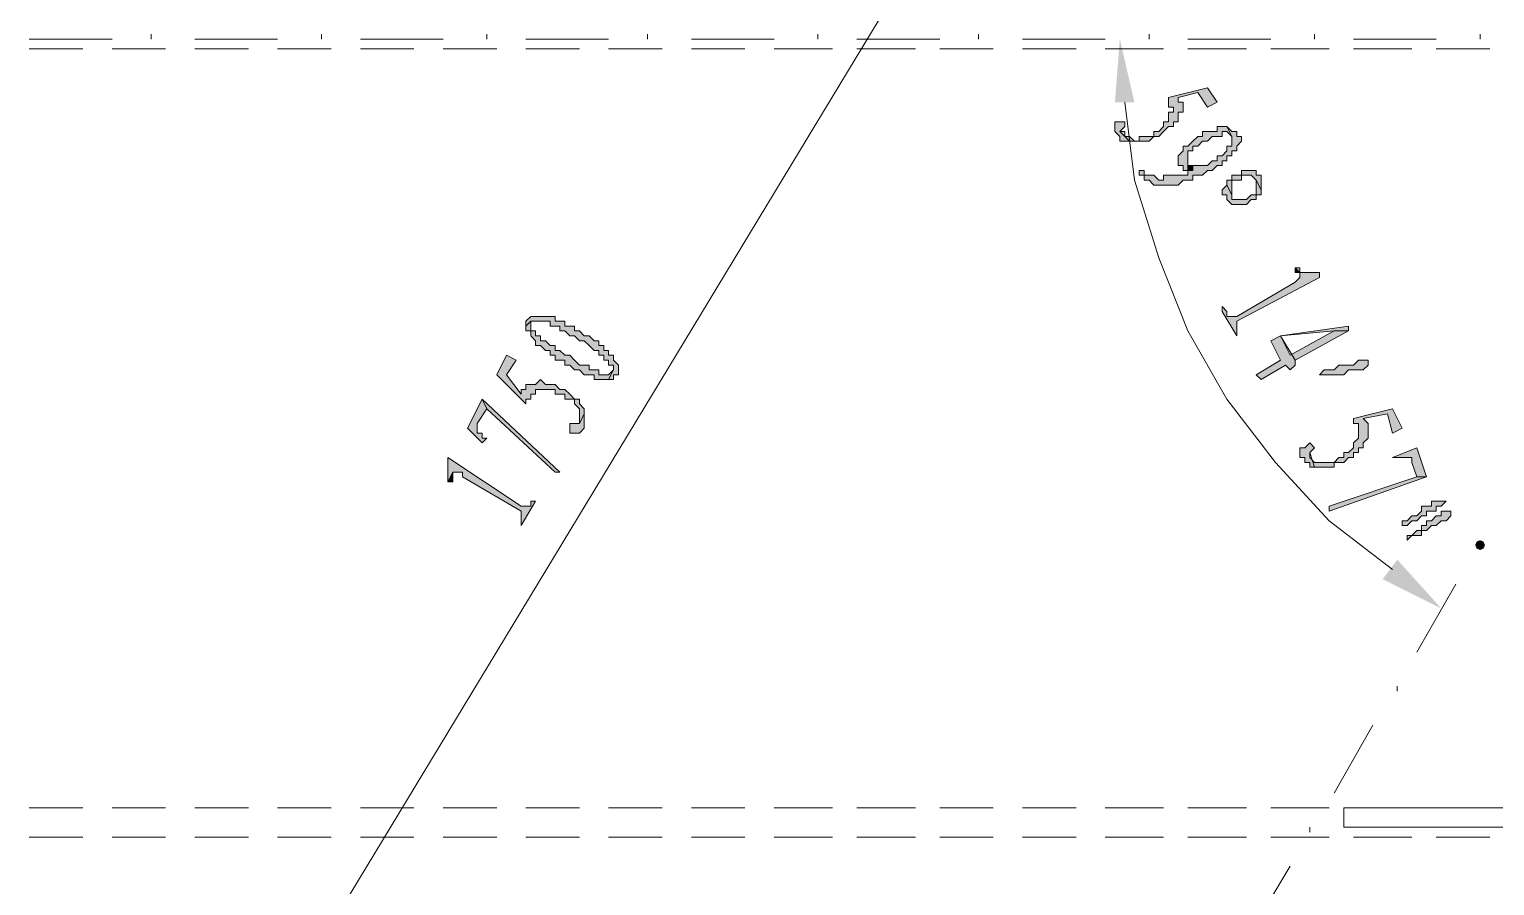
# Model space of a CAD drawing. Header units: millimetres. Extents: x 6 to 291, y 4 to 206.
# Drawn here: x 50.12 to 62.86, y 155.15 to 162.6 of the extents above; entities that cross this region are included whole.
import ezdxf

# ---------------------------------------------------------------- set-up
doc = ezdxf.new("R2010")
doc.units = ezdxf.units.MM
doc.layers.add('C00-00-00', color=7, linetype='Continuous')

msp = doc.modelspace()

# ---------------------------------------------------------------- hatches: boundary and pattern name
at = {"layer": 'C00-00-00'}
h = msp.add_hatch(color=256, dxfattribs=at)
h.dxf.hatch_style = 2
h.paths.add_polyline_path([(59.562999, 161.967334), (59.732332, 161.967334), (59.605333, 162.517668)])
h = msp.add_hatch(color=256, dxfattribs=at)
h.dxf.hatch_style = 2
h.paths.add_polyline_path([(60.451999, 161.967334), (60.367332, 162.094334), (60.028666, 162.009668), (60.028666, 161.925001), (60.070999, 161.925001), (60.070999, 161.882668), (60.028666, 161.882668), (60.028666, 161.840334), (60.028666, 161.798001), (59.986332, 161.798001), (59.986332, 161.755668), (59.943999, 161.713334), (59.901666, 161.713334), (59.901666, 161.671001), (59.859332, 161.671001), (59.816999, 161.671001), (59.774666, 161.671001), (59.774666, 161.628668), (59.732332, 161.628668), (59.689999, 161.671001), (59.647666, 161.671001), (59.647666, 161.713334), (59.605332, 161.713334), (59.689999, 161.628668), (59.816999, 161.628668), (59.859332, 161.628668), (59.901666, 161.671001), (59.943999, 161.671001), (59.986332, 161.713334), (60.028666, 161.755668), (60.070999, 161.755668), (60.070999, 161.798001), (60.113332, 161.798001), (60.113332, 161.840334), (60.113332, 161.882668), (60.155666, 161.882668), (60.155666, 161.967334), (60.113332, 161.967334), (60.113332, 162.009668), (60.282666, 162.052001), (60.367332, 161.925001)])
h = msp.add_hatch(color=256, dxfattribs=at)
h.dxf.hatch_style = 2
h.paths.add_polyline_path([(59.647667, 161.798001), (59.605334, 161.798001), (59.563001, 161.798001), (59.563001, 161.755668), (59.563001, 161.713334), (59.605334, 161.671001), (59.605334, 161.628668), (59.647667, 161.628668), (59.690001, 161.628668), (59.605334, 161.713334), (59.647667, 161.755668)])
h = msp.add_hatch(color=256, dxfattribs=at)
h.dxf.hatch_style = 2
h.paths.add_polyline_path([(60.621332, 161.671002), (60.621332, 161.713336), (60.578999, 161.713336), (60.536665, 161.755669), (60.578999, 161.671002), (60.578999, 161.586336), (60.536665, 161.586336), (60.536665, 161.544002), (60.494332, 161.501669), (60.451999, 161.501669), (60.451999, 161.459336), (60.409665, 161.459336), (60.367332, 161.417002), (60.324999, 161.417002), (60.282665, 161.417002), (60.240332, 161.417002), (60.240332, 161.374669), (60.197999, 161.374669), (60.197999, 161.332336), (60.113332, 161.332336), (59.986332, 161.332336), (59.986332, 161.290002), (59.943999, 161.290002), (59.901665, 161.332336), (59.859332, 161.332336), (59.816999, 161.332336), (59.816999, 161.374669), (59.774665, 161.374669), (59.774665, 161.332336), (59.816999, 161.332336), (59.816999, 161.290002), (59.859332, 161.290002), (59.901665, 161.247669), (60.113332, 161.247669), (60.155665, 161.290002), (60.197999, 161.290002), (60.240332, 161.290002), (60.240332, 161.332336), (60.282665, 161.332336), (60.324999, 161.332336), (60.367332, 161.374669), (60.409665, 161.374669), (60.451999, 161.417002), (60.494332, 161.417002), (60.494332, 161.459336), (60.536665, 161.459336), (60.536665, 161.501669), (60.578999, 161.501669), (60.578999, 161.544002), (60.621332, 161.544002), (60.621332, 161.586336), (60.663665, 161.628669), (60.663665, 161.671002)])
h = msp.add_hatch(color=256, dxfattribs=at)
h.dxf.hatch_style = 2
h.paths.add_polyline_path([(60.536667, 161.755671), (60.452001, 161.755671), (60.452001, 161.713337), (60.367334, 161.713337), (60.325001, 161.713337), (60.325001, 161.671004), (60.282667, 161.671004), (60.240334, 161.628671), (60.198001, 161.586337), (60.155667, 161.586337), (60.155667, 161.544004), (60.113334, 161.501671), (60.113334, 161.417004), (60.155667, 161.417004), (60.155667, 161.374671), (60.198001, 161.374671), (60.198001, 161.459337), (60.198001, 161.501671), (60.198001, 161.544004), (60.240334, 161.544004), (60.240334, 161.586337), (60.282667, 161.586337), (60.325001, 161.628671), (60.367334, 161.628671), (60.409667, 161.671004), (60.452001, 161.671004), (60.494334, 161.671004), (60.494334, 161.713337), (60.536667, 161.713337), (60.579001, 161.671004)])
h = msp.add_hatch(color=256, dxfattribs=at)
h.dxf.hatch_style = 2
h.paths.add_polyline_path([(60.240331, 161.417004), (60.197998, 161.417004), (60.197998, 161.459338), (60.197998, 161.374671), (60.240331, 161.374671)])
h = msp.add_hatch(color=256, dxfattribs=at)
h.dxf.hatch_style = 2
h.paths.add_polyline_path([(60.832999, 161.332336), (60.790666, 161.332336), (60.790666, 161.374669), (60.663666, 161.374669), (60.663666, 161.332336), (60.621333, 161.332336), (60.578999, 161.332336), (60.578999, 161.290002), (60.536666, 161.290002), (60.536666, 161.247669), (60.578999, 161.163002), (60.578999, 161.247669), (60.578999, 161.290002), (60.621333, 161.290002), (60.663666, 161.290002), (60.663666, 161.332336), (60.748333, 161.332336), (60.790666, 161.290002), (60.832999, 161.205336), (60.832999, 161.290002)])
h = msp.add_hatch(color=256, dxfattribs=at)
h.dxf.hatch_style = 2
h.paths.add_polyline_path([(60.832999, 161.205337), (60.790666, 161.290004), (60.790666, 161.205337), (60.790666, 161.163004), (60.748333, 161.163004), (60.705999, 161.12067), (60.663666, 161.12067), (60.621333, 161.12067), (60.578999, 161.12067), (60.578999, 161.163004), (60.536666, 161.24767), (60.494333, 161.205337), (60.494333, 161.163004), (60.536666, 161.163004), (60.536666, 161.12067), (60.578999, 161.078337), (60.621333, 161.078337), (60.663666, 161.078337), (60.705999, 161.078337), (60.748333, 161.12067), (60.790666, 161.12067), (60.790666, 161.163004), (60.832999, 161.163004)])
h = msp.add_hatch(color=256, dxfattribs=at)
h.dxf.hatch_style = 2
h.paths.add_polyline_path([(61.340999, 160.443336), (61.340999, 160.485669), (61.298666, 160.485669), (61.256332, 160.485669), (61.213999, 160.485669), (61.171666, 160.485669), (61.171666, 160.528002), (61.129332, 160.528002), (61.171666, 160.485669), (61.171666, 160.443336), (61.129332, 160.401002), (60.621332, 160.104669), (60.536666, 160.104669), (60.536666, 160.147002), (60.494332, 160.189336), (60.494332, 160.147002), (60.621332, 159.935336), (60.621332, 159.977669), (60.621332, 160.020002), (60.621332, 160.062336)])
h = msp.add_hatch(color=256, dxfattribs=at)
h.dxf.hatch_style = 2
h.paths.add_polyline_path([(61.129331, 160.528004), (61.129331, 160.485671), (61.171665, 160.485671)])
h = msp.add_hatch(color=256, dxfattribs=at)
h.dxf.hatch_style = 2
h.paths.add_polyline_path([(54.440665, 160.062335), (54.440665, 160.020002), (54.482999, 160.062335), (54.567665, 160.062335), (54.609999, 160.062335), (54.652332, 160.062335), (54.652332, 160.020002), (54.694665, 160.020002), (54.736999, 160.020002), (54.736999, 159.977668), (54.779332, 159.977668), (54.821665, 159.935335), (54.863999, 159.935335), (54.906332, 159.893002), (54.948665, 159.893002), (54.990999, 159.850668), (55.033332, 159.808335), (55.075665, 159.808335), (55.075665, 159.766002), (55.117999, 159.766002), (55.117999, 159.723668), (55.160332, 159.723668), (55.160332, 159.681335), (55.202665, 159.681335), (55.202665, 159.639002), (55.160332, 159.554335), (55.202665, 159.554335), (55.202665, 159.596668), (55.244999, 159.596668), (55.244999, 159.681335), (55.202665, 159.723668), (55.202665, 159.766002), (55.160332, 159.766002), (55.160332, 159.808335), (55.117999, 159.808335), (55.117999, 159.850668), (55.075665, 159.850668), (55.075665, 159.893002), (55.033332, 159.893002), (54.990999, 159.935335), (54.948665, 159.935335), (54.906332, 159.977668), (54.863999, 159.977668), (54.863999, 160.020002), (54.821665, 160.020002), (54.779332, 160.020002), (54.779332, 160.062335), (54.736999, 160.062335), (54.694665, 160.062335), (54.694665, 160.104668), (54.609999, 160.104668), (54.482999, 160.104668)])
h = msp.add_hatch(color=256, dxfattribs=at)
h.dxf.hatch_style = 2
h.paths.add_polyline_path([(54.440665, 160.020001), (54.440665, 159.977667), (54.482999, 159.977667), (54.482999, 159.935334), (54.525332, 159.893001), (54.525332, 159.850667), (54.567665, 159.850667), (54.609999, 159.808334), (54.652332, 159.808334), (54.652332, 159.766001), (54.694665, 159.766001), (54.694665, 159.723667), (54.736999, 159.723667), (54.779332, 159.723667), (54.779332, 159.681334), (54.821665, 159.681334), (54.863999, 159.639001), (54.906332, 159.639001), (54.948665, 159.596667), (54.990999, 159.596667), (55.033332, 159.596667), (55.033332, 159.554334), (55.160332, 159.554334), (55.202665, 159.639001), (55.160332, 159.596667), (55.075665, 159.596667), (55.075665, 159.639001), (55.033332, 159.639001), (54.990999, 159.639001), (54.990999, 159.681334), (54.948665, 159.681334), (54.906332, 159.681334), (54.863999, 159.723667), (54.821665, 159.766001), (54.779332, 159.766001), (54.736999, 159.808334), (54.694665, 159.808334), (54.694665, 159.850667), (54.652332, 159.850667), (54.609999, 159.893001), (54.567665, 159.893001), (54.567665, 159.935334), (54.525332, 159.935334), (54.525332, 159.977667), (54.482999, 159.977667), (54.482999, 160.020001), (54.482999, 160.062334)])
h = msp.add_hatch(color=256, dxfattribs=at)
h.dxf.hatch_style = 2
h.paths.add_polyline_path([(61.595001, 159.97767), (61.595001, 160.020004), (61.002334, 159.935337), (60.917667, 159.893004), (61.002334, 159.72367), (60.790667, 159.59667), (60.833001, 159.554337), (61.044667, 159.681337), (61.087001, 159.639004), (61.129334, 159.681337), (61.129334, 159.72367), (61.002334, 159.935337), (61.468001, 159.97767)])
h = msp.add_hatch(color=256, dxfattribs=at)
h.dxf.hatch_style = 2
h.paths.add_polyline_path([(61.595001, 159.97767), (61.468002, 159.97767), (61.087001, 159.766003), (61.002333, 159.935336), (61.129331, 159.723669)])
h = msp.add_hatch(color=256, dxfattribs=at)
h.dxf.hatch_style = 2
h.paths.add_polyline_path([(54.271332, 159.766003), (54.186665, 159.59667), (54.440665, 159.34267), (54.440665, 159.385003), (54.482999, 159.385003), (54.482999, 159.427336), (54.525332, 159.427336), (54.525332, 159.46967), (54.694665, 159.46967), (54.694665, 159.427336), (54.736999, 159.427336), (54.779332, 159.427336), (54.779332, 159.385003), (54.821665, 159.385003), (54.863999, 159.385003), (54.863999, 159.34267), (54.906332, 159.300336), (54.906332, 159.21567), (54.906332, 159.173336), (54.948665, 159.258003), (54.948665, 159.300336), (54.906332, 159.34267), (54.906332, 159.385003), (54.863999, 159.385003), (54.821665, 159.427336), (54.779332, 159.46967), (54.736999, 159.46967), (54.694665, 159.512003), (54.652332, 159.512003), (54.609999, 159.512003), (54.567665, 159.554336), (54.525332, 159.512003), (54.482999, 159.512003), (54.440665, 159.512003), (54.440665, 159.46967), (54.398332, 159.46967), (54.398332, 159.427336), (54.271332, 159.59667), (54.355999, 159.72367)])
h = msp.add_hatch(color=256, dxfattribs=at)
h.dxf.hatch_style = 2
h.paths.add_polyline_path([(61.764334, 159.723669), (61.679667, 159.723669), (61.637334, 159.681335), (61.595001, 159.681335), (61.510334, 159.681335), (61.468001, 159.639002), (61.425667, 159.639002), (61.383334, 159.639002), (61.341001, 159.596669), (61.383334, 159.596669), (61.552667, 159.596669), (61.595001, 159.639002), (61.722001, 159.639002), (61.764334, 159.681335)])
h = msp.add_hatch(color=256, dxfattribs=at)
h.dxf.hatch_style = 2
h.paths.add_polyline_path([(54.059669, 159.385002), (53.932669, 159.131002), (54.059669, 159.004002), (54.102002, 159.046336), (54.059669, 159.046336), (54.059669, 159.088669), (54.017335, 159.088669), (54.017335, 159.173336), (54.102002, 159.300336)])
h = msp.add_hatch(color=256, dxfattribs=at)
h.dxf.hatch_style = 2
h.paths.add_polyline_path([(54.059669, 159.385002), (54.101999, 159.300338), (54.694667, 158.750004), (54.737001, 158.750004)])
h = msp.add_hatch(color=256, dxfattribs=at)
h.dxf.hatch_style = 2
h.paths.add_polyline_path([(62.060666, 159.131001), (61.975999, 159.300334), (61.637333, 159.215667), (61.637333, 159.173334), (61.679666, 159.173334), (61.679666, 159.046334), (61.637333, 159.004001), (61.637333, 158.961667), (61.594999, 158.919334), (61.552666, 158.919334), (61.552666, 158.877001), (61.510333, 158.877001), (61.467999, 158.834667), (61.425666, 158.834667), (61.383333, 158.834667), (61.298666, 158.834667), (61.256333, 158.877001), (61.256333, 158.919334), (61.298666, 158.792334), (61.340999, 158.792334), (61.383333, 158.792334), (61.467999, 158.792334), (61.467999, 158.834667), (61.510333, 158.834667), (61.552666, 158.834667), (61.594999, 158.877001), (61.637333, 158.877001), (61.637333, 158.919334), (61.679666, 158.919334), (61.679666, 158.961667), (61.721999, 158.961667), (61.721999, 159.004001), (61.764333, 159.046334), (61.764333, 159.173334), (61.721999, 159.215667), (61.933666, 159.258001), (61.975999, 159.088667)])
h = msp.add_hatch(color=256, dxfattribs=at)
h.dxf.hatch_style = 2
h.paths.add_polyline_path([(54.821666, 159.131001), (54.821666, 159.088667), (54.863999, 159.088667), (54.906333, 159.088667), (54.948666, 159.131001), (54.948666, 159.258001), (54.906333, 159.173334), (54.821666, 159.173334)])
h = msp.add_hatch(color=256, dxfattribs=at)
h.dxf.hatch_style = 2
h.paths.add_polyline_path([(61.298665, 158.961667), (61.256331, 159.004001), (61.213998, 158.961667), (61.171665, 158.961667), (61.171665, 158.877001), (61.213998, 158.877001), (61.213998, 158.834667), (61.256331, 158.834667), (61.256331, 158.792334), (61.298665, 158.792334), (61.256331, 158.919334)])
h = msp.add_hatch(color=256, dxfattribs=at)
h.dxf.hatch_style = 2
h.paths.add_polyline_path([(62.272334, 158.70767), (62.187667, 158.96167), (61.976, 158.877003), (62.018334, 158.877003), (62.060667, 158.877003), (62.103, 158.877003), (62.145334, 158.877003), (62.145334, 158.83467), (62.187667, 158.70767)])
h = msp.add_hatch(color=256, dxfattribs=at)
h.dxf.hatch_style = 2
h.paths.add_polyline_path([(53.763333, 158.877003), (53.763333, 158.792336), (53.763333, 158.665336), (53.805666, 158.750003), (53.890333, 158.750003), (53.890333, 158.707669), (54.398333, 158.411336), (54.398333, 158.369003), (54.398333, 158.326669), (54.398333, 158.284336), (54.525333, 158.496003), (54.482999, 158.496003), (54.482999, 158.453669), (54.398333, 158.453669)])
h = msp.add_hatch(color=256, dxfattribs=at)
h.dxf.hatch_style = 2
h.paths.add_polyline_path([(53.763333, 158.665335), (53.805667, 158.665335), (53.805667, 158.70767), (53.805667, 158.750004)])
h = msp.add_hatch(color=256, dxfattribs=at)
h.dxf.hatch_style = 2
h.paths.add_polyline_path([(62.272334, 158.70767), (62.187665, 158.70767), (61.425668, 158.453668), (61.425668, 158.411338)])
h = msp.add_hatch(color=256, dxfattribs=at)
h.dxf.hatch_style = 2
h.paths.add_polyline_path([(62.399332, 158.496002), (62.356999, 158.496002), (62.314666, 158.496002), (62.314666, 158.453669), (62.272332, 158.453669), (62.229999, 158.453669), (62.229999, 158.411336), (62.187666, 158.369002), (62.145332, 158.369002), (62.102999, 158.326669), (62.060666, 158.326669), (62.060666, 158.284336), (62.102999, 158.284336), (62.145332, 158.326669), (62.187666, 158.326669), (62.229999, 158.369002), (62.272332, 158.369002), (62.272332, 158.411336), (62.314666, 158.411336), (62.356999, 158.411336), (62.356999, 158.453669), (62.399332, 158.453669), (62.441666, 158.496002)])
h = msp.add_hatch(color=256, dxfattribs=at)
h.dxf.hatch_style = 2
h.paths.add_polyline_path([(62.484001, 158.369003), (62.484001, 158.411337), (62.441668, 158.411337), (62.399334, 158.411337), (62.399334, 158.369003), (62.357001, 158.369003), (62.314668, 158.32667), (62.272334, 158.32667), (62.272334, 158.284337), (62.230001, 158.284337), (62.230001, 158.242003), (62.187668, 158.242003), (62.145334, 158.19967), (62.103001, 158.19967), (62.103001, 158.157337), (62.145334, 158.19967), (62.187668, 158.19967), (62.230001, 158.19967), (62.230001, 158.242003), (62.272334, 158.242003), (62.314668, 158.284337), (62.357001, 158.284337), (62.399334, 158.32667), (62.441668, 158.32667)])
h = msp.add_hatch(color=256, dxfattribs=at)
h.dxf.hatch_style = 2
h.paths.add_polyline_path([(62.737999, 158.157335), (62.708101, 158.144899), (62.695665, 158.115001), (62.708101, 158.085103), (62.737999, 158.072668), (62.767897, 158.085103), (62.780332, 158.115001), (62.767897, 158.144899)])
h = msp.add_hatch(color=256, dxfattribs=at)
h.dxf.hatch_style = 2
h.paths.add_polyline_path([(62.018332, 157.988003), (61.891333, 157.818669), (62.399332, 157.564668)])

# ---------------------------------------------------------------- linework, layer by layer
at = {"layer": 'C00-00-00', "lineweight": 5}
for points in [[(59.224332, 165.523335), (51.138666, 152.146002)], [(50.122667, 162.517668), (50.842334, 162.517668)], [(51.181001, 162.517668), (51.181001, 162.560002)], [(51.562001, 162.517668), (52.281668, 162.517668)], [(52.662665, 162.517668), (52.662665, 162.560002)], [(53.001335, 162.517668), (53.720998, 162.517668)], [(54.101999, 162.517668), (54.101999, 162.560002)], [(54.440665, 162.517668), (55.160332, 162.517668)], [(55.498999, 162.517668), (55.498999, 162.560002)], [(55.879999, 162.517668), (56.599666, 162.517668)], [(56.980667, 162.517668), (56.980667, 162.560002)], [(57.319333, 162.517668), (58.039, 162.517668)], [(58.377666, 162.517668), (58.377666, 162.560002)], [(58.758667, 162.517668), (59.478334, 162.517668)], [(59.859335, 162.517668), (59.859335, 162.560002)], [(60.198001, 162.517668), (60.917668, 162.517668)], [(61.298665, 162.517668), (61.298665, 162.560002)], [(61.637335, 162.517668), (62.356998, 162.517668)], [(62.737999, 162.517668), (62.737999, 162.560002)], [(50.122667, 162.433004), (50.588333, 162.433004)], [(50.842334, 162.433004), (51.307999, 162.433004)], [(51.562001, 162.433004), (52.027666, 162.433004)], [(52.281668, 162.433004), (52.747334, 162.433004)], [(53.001335, 162.433004), (53.467001, 162.433004)], [(53.720998, 162.433004), (54.186667, 162.433004)], [(54.440665, 162.433004), (54.906334, 162.433004)], [(55.160332, 162.433004), (55.626001, 162.433004)], [(55.879999, 162.433004), (56.345669, 162.433004)], [(56.599666, 162.433004), (57.107666, 162.433004)], [(57.319333, 162.433004), (57.827333, 162.433004)], [(58.039, 162.433004), (58.504665, 162.433004)], [(58.758667, 162.433004), (59.224332, 162.433004)], [(59.478334, 162.433004), (59.986334, 162.433004)], [(60.198001, 162.433004), (60.706001, 162.433004)], [(60.917668, 162.433004), (61.425668, 162.433004)], [(61.637335, 162.433004), (62.145335, 162.433004)], [(62.356998, 162.433004), (62.822667, 162.433004)], [(59.647667, 161.967334), (59.732334, 161.290001), (59.944001, 160.612668), (60.198001, 159.977668), (60.536667, 159.385001), (60.960001, 158.834668), (61.425667, 158.326668), (61.976001, 157.903334)], [(62.187665, 157.183671), (62.526335, 157.776335)], [(62.018332, 156.845001), (62.018332, 156.887335)], [(61.468002, 155.956001), (61.806668, 156.548669)], [(50.122667, 155.829002), (50.588333, 155.829002)], [(50.842334, 155.829002), (51.307999, 155.829002)], [(51.562001, 155.829002), (52.027666, 155.829002)], [(52.281668, 155.829002), (52.747334, 155.829002)], [(53.001335, 155.829002), (53.467001, 155.829002)], [(53.720998, 155.829002), (54.186667, 155.829002)], [(54.440665, 155.829002), (54.906334, 155.829002)], [(55.160332, 155.829002), (55.626001, 155.829002)], [(55.879999, 155.829002), (56.345669, 155.829002)], [(56.599666, 155.829002), (57.107666, 155.829002)], [(57.319333, 155.829002), (57.827333, 155.829002)], [(58.039, 155.829002), (58.504665, 155.829002)], [(58.758667, 155.829002), (59.224332, 155.829002)], [(59.478334, 155.829002), (59.986334, 155.829002)], [(60.198001, 155.829002), (60.706001, 155.829002)], [(60.917668, 155.829002), (61.425668, 155.829002)], [(61.552666, 155.659669), (69.215002, 155.659669), (69.215002, 155.829002)], [(69.215002, 155.829002), (61.552666, 155.829002), (61.552666, 155.659669)], [(61.637335, 155.829002), (62.145335, 155.829002)], [(62.356998, 155.829002), (62.822667, 155.829002)], [(61.256334, 155.617334), (61.256334, 155.659669)], [(50.122667, 155.575004), (50.588333, 155.575004)], [(50.842334, 155.575004), (51.307999, 155.575004)], [(51.562001, 155.575004), (52.027666, 155.575004)], [(52.281668, 155.575004), (52.747334, 155.575004)], [(53.001335, 155.575004), (53.467001, 155.575004)], [(53.720998, 155.575004), (54.186667, 155.575004)], [(54.440665, 155.575004), (54.906334, 155.575004)], [(55.160332, 155.575004), (55.626001, 155.575004)], [(55.879999, 155.575004), (56.345669, 155.575004)], [(56.599666, 155.575004), (57.107666, 155.575004)], [(57.319333, 155.575004), (57.827333, 155.575004)], [(58.039, 155.575004), (58.504665, 155.575004)], [(58.758667, 155.575004), (59.224332, 155.575004)], [(59.478334, 155.575004), (59.986334, 155.575004)], [(60.198001, 155.575004), (60.706001, 155.575004)], [(60.917668, 155.575004), (61.425668, 155.575004)], [(61.637335, 155.575004), (62.145335, 155.575004)], [(62.356998, 155.575004), (62.822667, 155.575004)], [(60.706001, 154.686004), (61.087001, 155.321002)]]:
    msp.add_lwpolyline(points, dxfattribs=at)
at = {"layer": 'C00-00-00', "lineweight": 13}
for points in [[(60.451999, 161.967334), (60.367332, 162.094334), (60.028666, 162.009668), (60.028666, 161.925001), (60.070999, 161.925001), (60.070999, 161.882668), (60.028666, 161.882668), (60.028666, 161.840334), (60.028666, 161.798001), (59.986332, 161.798001), (59.986332, 161.755668), (59.943999, 161.713334), (59.901666, 161.713334), (59.901666, 161.671001), (59.859332, 161.671001), (59.816999, 161.671001), (59.774666, 161.671001), (59.774666, 161.628668), (59.732332, 161.628668), (59.689999, 161.671001), (59.647666, 161.671001), (59.647666, 161.713334), (59.605332, 161.713334), (59.689999, 161.628668), (59.816999, 161.628668), (59.859332, 161.628668), (59.901666, 161.671001), (59.943999, 161.671001), (59.986332, 161.713334), (60.028666, 161.755668), (60.070999, 161.755668), (60.070999, 161.798001), (60.113332, 161.798001), (60.113332, 161.840334), (60.113332, 161.882668), (60.155666, 161.882668), (60.155666, 161.967334), (60.113332, 161.967334), (60.113332, 162.009668), (60.282666, 162.052001), (60.367332, 161.925001)], [(59.647667, 161.798001), (59.605334, 161.798001), (59.563001, 161.798001), (59.563001, 161.755668), (59.563001, 161.713334), (59.605334, 161.671001), (59.605334, 161.628668), (59.647667, 161.628668), (59.690001, 161.628668), (59.605334, 161.713334), (59.647667, 161.755668)], [(60.621332, 161.671002), (60.621332, 161.713336), (60.578999, 161.713336), (60.536665, 161.755669), (60.578999, 161.671002), (60.578999, 161.586336), (60.536665, 161.586336), (60.536665, 161.544002), (60.494332, 161.501669), (60.451999, 161.501669), (60.451999, 161.459336), (60.409665, 161.459336), (60.367332, 161.417002), (60.324999, 161.417002), (60.282665, 161.417002), (60.240332, 161.417002), (60.240332, 161.374669), (60.197999, 161.374669), (60.197999, 161.332336), (60.113332, 161.332336), (59.986332, 161.332336), (59.986332, 161.290002), (59.943999, 161.290002), (59.901665, 161.332336), (59.859332, 161.332336), (59.816999, 161.332336), (59.816999, 161.374669), (59.774665, 161.374669), (59.774665, 161.332336), (59.816999, 161.332336), (59.816999, 161.290002), (59.859332, 161.290002), (59.901665, 161.247669), (60.113332, 161.247669), (60.155665, 161.290002), (60.197999, 161.290002), (60.240332, 161.290002), (60.240332, 161.332336), (60.282665, 161.332336), (60.324999, 161.332336), (60.367332, 161.374669), (60.409665, 161.374669), (60.451999, 161.417002), (60.494332, 161.417002), (60.494332, 161.459336), (60.536665, 161.459336), (60.536665, 161.501669), (60.578999, 161.501669), (60.578999, 161.544002), (60.621332, 161.544002), (60.621332, 161.586336), (60.663665, 161.628669), (60.663665, 161.671002)], [(60.536667, 161.755671), (60.452001, 161.755671), (60.452001, 161.713337), (60.367334, 161.713337), (60.325001, 161.713337), (60.325001, 161.671004), (60.282667, 161.671004), (60.240334, 161.628671), (60.198001, 161.586337), (60.155667, 161.586337), (60.155667, 161.544004), (60.113334, 161.501671), (60.113334, 161.417004), (60.155667, 161.417004), (60.155667, 161.374671), (60.198001, 161.374671), (60.198001, 161.459337), (60.198001, 161.501671), (60.198001, 161.544004), (60.240334, 161.544004), (60.240334, 161.586337), (60.282667, 161.586337), (60.325001, 161.628671), (60.367334, 161.628671), (60.409667, 161.671004), (60.452001, 161.671004), (60.494334, 161.671004), (60.494334, 161.713337), (60.536667, 161.713337), (60.579001, 161.671004)], [(60.240331, 161.417004), (60.197998, 161.417004), (60.197998, 161.459338), (60.197998, 161.374671), (60.240331, 161.374671)], [(60.832999, 161.332336), (60.790666, 161.332336), (60.790666, 161.374669), (60.663666, 161.374669), (60.663666, 161.332336), (60.621333, 161.332336), (60.578999, 161.332336), (60.578999, 161.290002), (60.536666, 161.290002), (60.536666, 161.247669), (60.578999, 161.163002), (60.578999, 161.247669), (60.578999, 161.290002), (60.621333, 161.290002), (60.663666, 161.290002), (60.663666, 161.332336), (60.748333, 161.332336), (60.790666, 161.290002), (60.832999, 161.205336), (60.832999, 161.290002)], [(60.832999, 161.205337), (60.790666, 161.290004), (60.790666, 161.205337), (60.790666, 161.163004), (60.748333, 161.163004), (60.705999, 161.12067), (60.663666, 161.12067), (60.621333, 161.12067), (60.578999, 161.12067), (60.578999, 161.163004), (60.536666, 161.24767), (60.494333, 161.205337), (60.494333, 161.163004), (60.536666, 161.163004), (60.536666, 161.12067), (60.578999, 161.078337), (60.621333, 161.078337), (60.663666, 161.078337), (60.705999, 161.078337), (60.748333, 161.12067), (60.790666, 161.12067), (60.790666, 161.163004), (60.832999, 161.163004)], [(61.340999, 160.443336), (61.340999, 160.485669), (61.298666, 160.485669), (61.256332, 160.485669), (61.213999, 160.485669), (61.171666, 160.485669), (61.171666, 160.528002), (61.129332, 160.528002), (61.171666, 160.485669), (61.171666, 160.443336), (61.129332, 160.401002), (60.621332, 160.104669), (60.536666, 160.104669), (60.536666, 160.147002), (60.494332, 160.189336), (60.494332, 160.147002), (60.621332, 159.935336), (60.621332, 159.977669), (60.621332, 160.020002), (60.621332, 160.062336)], [(61.129331, 160.528004), (61.129331, 160.485671), (61.171665, 160.485671)], [(54.440665, 160.062335), (54.440665, 160.020002), (54.482999, 160.062335), (54.567665, 160.062335), (54.609999, 160.062335), (54.652332, 160.062335), (54.652332, 160.020002), (54.694665, 160.020002), (54.736999, 160.020002), (54.736999, 159.977668), (54.779332, 159.977668), (54.821665, 159.935335), (54.863999, 159.935335), (54.906332, 159.893002), (54.948665, 159.893002), (54.990999, 159.850668), (55.033332, 159.808335), (55.075665, 159.808335), (55.075665, 159.766002), (55.117999, 159.766002), (55.117999, 159.723668), (55.160332, 159.723668), (55.160332, 159.681335), (55.202665, 159.681335), (55.202665, 159.639002), (55.160332, 159.554335), (55.202665, 159.554335), (55.202665, 159.596668), (55.244999, 159.596668), (55.244999, 159.681335), (55.202665, 159.723668), (55.202665, 159.766002), (55.160332, 159.766002), (55.160332, 159.808335), (55.117999, 159.808335), (55.117999, 159.850668), (55.075665, 159.850668), (55.075665, 159.893002), (55.033332, 159.893002), (54.990999, 159.935335), (54.948665, 159.935335), (54.906332, 159.977668), (54.863999, 159.977668), (54.863999, 160.020002), (54.821665, 160.020002), (54.779332, 160.020002), (54.779332, 160.062335), (54.736999, 160.062335), (54.694665, 160.062335), (54.694665, 160.104668), (54.609999, 160.104668), (54.482999, 160.104668)], [(54.440665, 160.020001), (54.440665, 159.977667), (54.482999, 159.977667), (54.482999, 159.935334), (54.525332, 159.893001), (54.525332, 159.850667), (54.567665, 159.850667), (54.609999, 159.808334), (54.652332, 159.808334), (54.652332, 159.766001), (54.694665, 159.766001), (54.694665, 159.723667), (54.736999, 159.723667), (54.779332, 159.723667), (54.779332, 159.681334), (54.821665, 159.681334), (54.863999, 159.639001), (54.906332, 159.639001), (54.948665, 159.596667), (54.990999, 159.596667), (55.033332, 159.596667), (55.033332, 159.554334), (55.160332, 159.554334), (55.202665, 159.639001), (55.160332, 159.596667), (55.075665, 159.596667), (55.075665, 159.639001), (55.033332, 159.639001), (54.990999, 159.639001), (54.990999, 159.681334), (54.948665, 159.681334), (54.906332, 159.681334), (54.863999, 159.723667), (54.821665, 159.766001), (54.779332, 159.766001), (54.736999, 159.808334), (54.694665, 159.808334), (54.694665, 159.850667), (54.652332, 159.850667), (54.609999, 159.893001), (54.567665, 159.893001), (54.567665, 159.935334), (54.525332, 159.935334), (54.525332, 159.977667), (54.482999, 159.977667), (54.482999, 160.020001), (54.482999, 160.062334)], [(61.595001, 159.97767), (61.595001, 160.020004), (61.002334, 159.935337), (60.917667, 159.893004), (61.002334, 159.72367), (60.790667, 159.59667), (60.833001, 159.554337), (61.044667, 159.681337), (61.087001, 159.639004), (61.129334, 159.681337), (61.129334, 159.72367), (61.002334, 159.935337), (61.468001, 159.97767)], [(61.595001, 159.97767), (61.468002, 159.97767), (61.087001, 159.766003), (61.002333, 159.935336), (61.129331, 159.723669)], [(54.271332, 159.766003), (54.186665, 159.59667), (54.440665, 159.34267), (54.440665, 159.385003), (54.482999, 159.385003), (54.482999, 159.427336), (54.525332, 159.427336), (54.525332, 159.46967), (54.694665, 159.46967), (54.694665, 159.427336), (54.736999, 159.427336), (54.779332, 159.427336), (54.779332, 159.385003), (54.821665, 159.385003), (54.863999, 159.385003), (54.863999, 159.34267), (54.906332, 159.300336), (54.906332, 159.21567), (54.906332, 159.173336), (54.948665, 159.258003), (54.948665, 159.300336), (54.906332, 159.34267), (54.906332, 159.385003), (54.863999, 159.385003), (54.821665, 159.427336), (54.779332, 159.46967), (54.736999, 159.46967), (54.694665, 159.512003), (54.652332, 159.512003), (54.609999, 159.512003), (54.567665, 159.554336), (54.525332, 159.512003), (54.482999, 159.512003), (54.440665, 159.512003), (54.440665, 159.46967), (54.398332, 159.46967), (54.398332, 159.427336), (54.271332, 159.59667), (54.355999, 159.72367)], [(61.764334, 159.723669), (61.679667, 159.723669), (61.637334, 159.681335), (61.595001, 159.681335), (61.510334, 159.681335), (61.468001, 159.639002), (61.425667, 159.639002), (61.383334, 159.639002), (61.341001, 159.596669), (61.383334, 159.596669), (61.552667, 159.596669), (61.595001, 159.639002), (61.722001, 159.639002), (61.764334, 159.681335)], [(54.059669, 159.385002), (53.932669, 159.131002), (54.059669, 159.004002), (54.102002, 159.046336), (54.059669, 159.046336), (54.059669, 159.088669), (54.017335, 159.088669), (54.017335, 159.173336), (54.102002, 159.300336)], [(54.059669, 159.385002), (54.101999, 159.300338), (54.694667, 158.750004), (54.737001, 158.750004)], [(62.060666, 159.131001), (61.975999, 159.300334), (61.637333, 159.215667), (61.637333, 159.173334), (61.679666, 159.173334), (61.679666, 159.046334), (61.637333, 159.004001), (61.637333, 158.961667), (61.594999, 158.919334), (61.552666, 158.919334), (61.552666, 158.877001), (61.510333, 158.877001), (61.467999, 158.834667), (61.425666, 158.834667), (61.383333, 158.834667), (61.298666, 158.834667), (61.256333, 158.877001), (61.256333, 158.919334), (61.298666, 158.792334), (61.340999, 158.792334), (61.383333, 158.792334), (61.467999, 158.792334), (61.467999, 158.834667), (61.510333, 158.834667), (61.552666, 158.834667), (61.594999, 158.877001), (61.637333, 158.877001), (61.637333, 158.919334), (61.679666, 158.919334), (61.679666, 158.961667), (61.721999, 158.961667), (61.721999, 159.004001), (61.764333, 159.046334), (61.764333, 159.173334), (61.721999, 159.215667), (61.933666, 159.258001), (61.975999, 159.088667)], [(54.821666, 159.131001), (54.821666, 159.088667), (54.863999, 159.088667), (54.906333, 159.088667), (54.948666, 159.131001), (54.948666, 159.258001), (54.906333, 159.173334), (54.821666, 159.173334)], [(61.298665, 158.961667), (61.256331, 159.004001), (61.213998, 158.961667), (61.171665, 158.961667), (61.171665, 158.877001), (61.213998, 158.877001), (61.213998, 158.834667), (61.256331, 158.834667), (61.256331, 158.792334), (61.298665, 158.792334), (61.256331, 158.919334)], [(62.272334, 158.70767), (62.187667, 158.96167), (61.976, 158.877003), (62.018334, 158.877003), (62.060667, 158.877003), (62.103, 158.877003), (62.145334, 158.877003), (62.145334, 158.83467), (62.187667, 158.70767)], [(53.763333, 158.877003), (53.763333, 158.792336), (53.763333, 158.665336), (53.805666, 158.750003), (53.890333, 158.750003), (53.890333, 158.707669), (54.398333, 158.411336), (54.398333, 158.369003), (54.398333, 158.326669), (54.398333, 158.284336), (54.525333, 158.496003), (54.482999, 158.496003), (54.482999, 158.453669), (54.398333, 158.453669)], [(53.763333, 158.665335), (53.805667, 158.665335), (53.805667, 158.70767), (53.805667, 158.750004)], [(62.272334, 158.70767), (62.187665, 158.70767), (61.425668, 158.453668), (61.425668, 158.411338)], [(62.399332, 158.496002), (62.356999, 158.496002), (62.314666, 158.496002), (62.314666, 158.453669), (62.272332, 158.453669), (62.229999, 158.453669), (62.229999, 158.411336), (62.187666, 158.369002), (62.145332, 158.369002), (62.102999, 158.326669), (62.060666, 158.326669), (62.060666, 158.284336), (62.102999, 158.284336), (62.145332, 158.326669), (62.187666, 158.326669), (62.229999, 158.369002), (62.272332, 158.369002), (62.272332, 158.411336), (62.314666, 158.411336), (62.356999, 158.411336), (62.356999, 158.453669), (62.399332, 158.453669), (62.441666, 158.496002)], [(62.484001, 158.369003), (62.484001, 158.411337), (62.441668, 158.411337), (62.399334, 158.411337), (62.399334, 158.369003), (62.357001, 158.369003), (62.314668, 158.32667), (62.272334, 158.32667), (62.272334, 158.284337), (62.230001, 158.284337), (62.230001, 158.242003), (62.187668, 158.242003), (62.145334, 158.19967), (62.103001, 158.19967), (62.103001, 158.157337), (62.145334, 158.19967), (62.187668, 158.19967), (62.230001, 158.19967), (62.230001, 158.242003), (62.272334, 158.242003), (62.314668, 158.284337), (62.357001, 158.284337), (62.399334, 158.32667), (62.441668, 158.32667)]]:
    msp.add_lwpolyline(points, close=True, dxfattribs=at)

doc.saveas('drawing.dxf')
